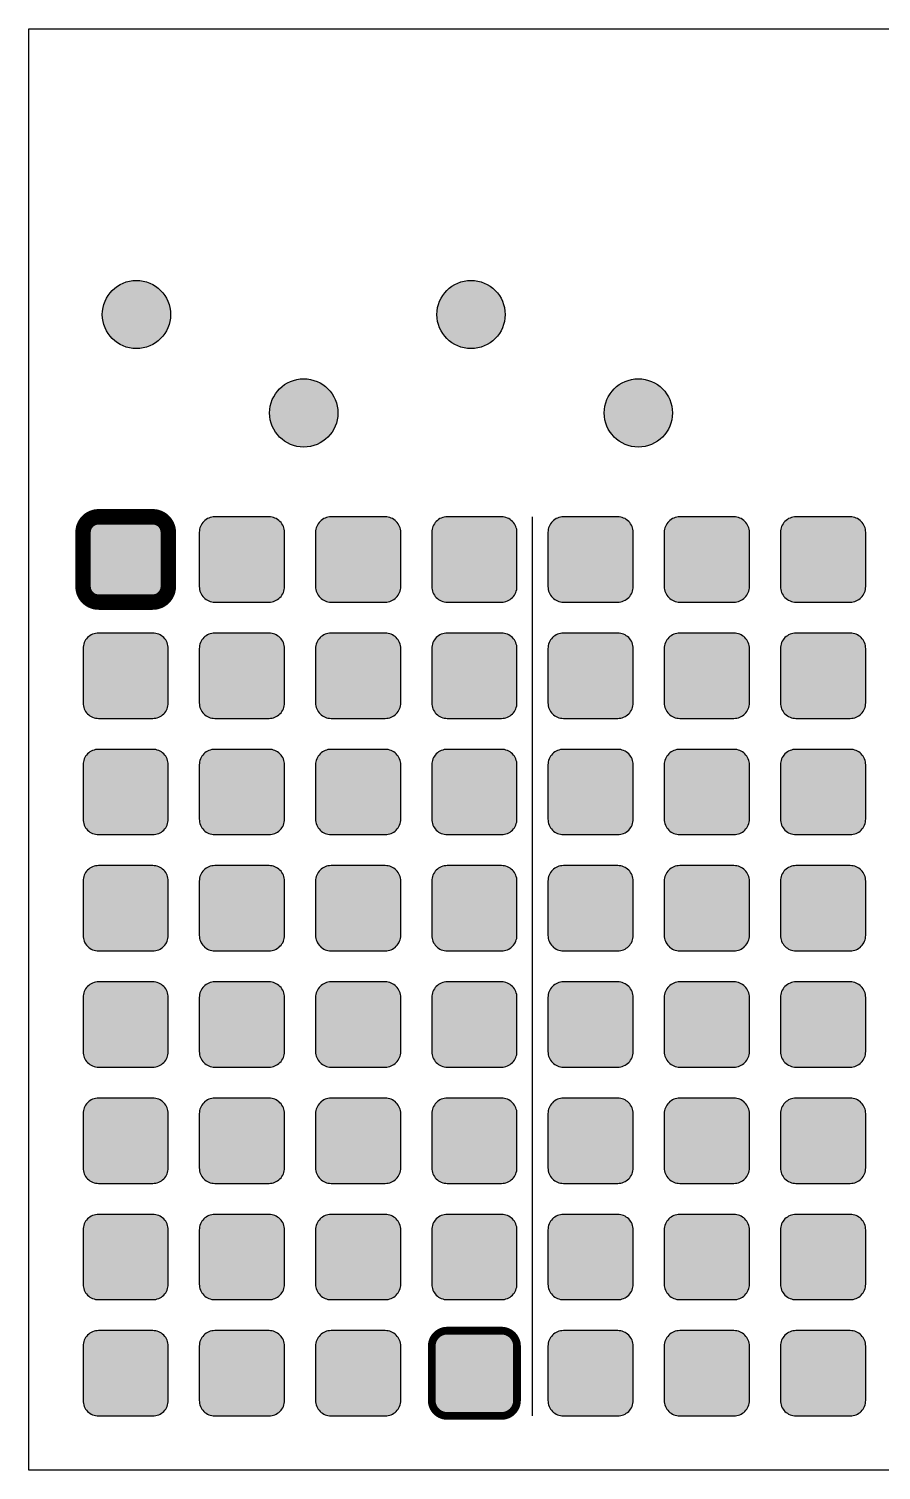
# Model space of a CAD drawing. Header units: millimetres. Extents: x -175 to 2286, y -1714 to 1134.
# Drawn here: x 294.4 to 404.4, y 681.4 to 867.4 of the extents above; entities that cross this region are included whole.
import ezdxf

# ---------------------------------------------------------------- set-up
doc = ezdxf.new("R2010")
doc.units = ezdxf.units.MM
doc.layers.add('maingrid', color=7, linetype='Continuous')
doc.layers.add('panel', color=7, linetype='Continuous')

msp = doc.modelspace()

# ---------------------------------------------------------------- hatches: boundary and pattern name
h = msp.add_hatch(color=5)
h.dxf.hatch_style = 1
h.paths.add_polyline_path([(312.704, 830.521, 1), (303.897, 830.521, 1)])
h = msp.add_hatch(color=3)
h.dxf.hatch_style = 1
h.paths.add_polyline_path([(347.077, 830.521, 1), (355.885, 830.521, 1)])
h = msp.add_hatch(color=1)
h.dxf.hatch_style = 1
h.paths.add_polyline_path([(325.487, 817.821, 1), (334.295, 817.821, 1)])
at = {"true_color": 0xfffffe}
h = msp.add_hatch(color=7, dxfattribs=at)
h.dxf.hatch_style = 1
h.paths.add_polyline_path([(377.475, 817.821, 1), (368.667, 817.821, 1)])
at = {"layer": 'maingrid'}
h = msp.add_hatch(color=252, dxfattribs=at)
h.dxf.hatch_style = 1
h.paths.add_polyline_path([(312.411, 802.419, 0.4142136), (310.411, 804.419), (303.411, 804.419, 0.4142136), (301.411, 802.419), (301.411, 795.419, 0.4142136), (303.411, 793.419), (310.411, 793.419, 0.4142136), (312.411, 795.419)])
h = msp.add_hatch(color=252, dxfattribs=at)
h.dxf.hatch_style = 1
h.paths.add_polyline_path([(327.411, 802.419, 0.4142136), (325.411, 804.419), (318.411, 804.419, 0.4142136), (316.411, 802.419), (316.411, 795.419, 0.4142136), (318.411, 793.419), (325.411, 793.419, 0.4142136), (327.411, 795.419)])
h = msp.add_hatch(color=252, dxfattribs=at)
h.dxf.hatch_style = 1
h.paths.add_polyline_path([(342.411, 802.419, 0.4142136), (340.411, 804.419), (333.411, 804.419, 0.4142136), (331.411, 802.419), (331.411, 795.419, 0.4142136), (333.411, 793.419), (340.411, 793.419, 0.4142136), (342.411, 795.419)])
h = msp.add_hatch(color=252, dxfattribs=at)
h.dxf.hatch_style = 1
h.paths.add_polyline_path([(357.411, 802.419, 0.4142136), (355.411, 804.419), (348.411, 804.419, 0.4142136), (346.411, 802.419), (346.411, 795.419, 0.4142136), (348.411, 793.419), (355.411, 793.419, 0.4142136), (357.411, 795.419)])
h = msp.add_hatch(color=252, dxfattribs=at)
h.dxf.hatch_style = 1
h.paths.add_polyline_path([(372.411, 802.419, 0.4142136), (370.411, 804.419), (363.411, 804.419, 0.4142136), (361.411, 802.419), (361.411, 795.419, 0.4142136), (363.411, 793.419), (370.411, 793.419, 0.4142136), (372.411, 795.419)])
h = msp.add_hatch(color=252, dxfattribs=at)
h.dxf.hatch_style = 1
h.paths.add_polyline_path([(387.411, 802.419, 0.4142136), (385.411, 804.419), (378.411, 804.419, 0.4142136), (376.411, 802.419), (376.411, 795.419, 0.4142136), (378.411, 793.419), (385.411, 793.419, 0.4142136), (387.411, 795.419)])
h = msp.add_hatch(color=252, dxfattribs=at)
h.dxf.hatch_style = 1
h.paths.add_polyline_path([(402.411, 802.419, 0.4142136), (400.411, 804.419), (393.411, 804.419, 0.4142136), (391.411, 802.419), (391.411, 795.419, 0.4142136), (393.411, 793.419), (400.411, 793.419, 0.4142136), (402.411, 795.419)])
h = msp.add_hatch(color=252, dxfattribs=at)
h.dxf.hatch_style = 1
h.paths.add_polyline_path([(312.411, 787.419, 0.4142136), (310.411, 789.419), (303.411, 789.419, 0.4142136), (301.411, 787.419), (301.411, 780.419, 0.4142136), (303.411, 778.419), (310.411, 778.419, 0.4142136), (312.411, 780.419)])
h = msp.add_hatch(color=252, dxfattribs=at)
h.dxf.hatch_style = 1
h.paths.add_polyline_path([(327.411, 787.419, 0.4142136), (325.411, 789.419), (318.411, 789.419, 0.4142136), (316.411, 787.419), (316.411, 780.419, 0.4142136), (318.411, 778.419), (325.411, 778.419, 0.4142136), (327.411, 780.419)])
h = msp.add_hatch(color=252, dxfattribs=at)
h.dxf.hatch_style = 1
h.paths.add_polyline_path([(342.411, 787.419, 0.4142136), (340.411, 789.419), (333.411, 789.419, 0.4142136), (331.411, 787.419), (331.411, 780.419, 0.4142136), (333.411, 778.419), (340.411, 778.419, 0.4142136), (342.411, 780.419)])
h = msp.add_hatch(color=252, dxfattribs=at)
h.dxf.hatch_style = 1
h.paths.add_polyline_path([(357.411, 787.419, 0.4142136), (355.411, 789.419), (348.411, 789.419, 0.4142136), (346.411, 787.419), (346.411, 780.419, 0.4142136), (348.411, 778.419), (355.411, 778.419, 0.4142136), (357.411, 780.419)])
h = msp.add_hatch(color=252, dxfattribs=at)
h.dxf.hatch_style = 1
h.paths.add_polyline_path([(372.411, 787.419, 0.4142136), (370.411, 789.419), (363.411, 789.419, 0.4142136), (361.411, 787.419), (361.411, 780.419, 0.4142136), (363.411, 778.419), (370.411, 778.419, 0.4142136), (372.411, 780.419)])
h = msp.add_hatch(color=252, dxfattribs=at)
h.dxf.hatch_style = 1
h.paths.add_polyline_path([(387.411, 787.419, 0.4142136), (385.411, 789.419), (378.411, 789.419, 0.4142136), (376.411, 787.419), (376.411, 780.419, 0.4142136), (378.411, 778.419), (385.411, 778.419, 0.4142136), (387.411, 780.419)])
h = msp.add_hatch(color=252, dxfattribs=at)
h.dxf.hatch_style = 1
h.paths.add_polyline_path([(402.411, 787.419, 0.4142136), (400.411, 789.419), (393.411, 789.419, 0.4142136), (391.411, 787.419), (391.411, 780.419, 0.4142136), (393.411, 778.419), (400.411, 778.419, 0.4142136), (402.411, 780.419)])
h = msp.add_hatch(color=252, dxfattribs=at)
h.dxf.hatch_style = 1
h.paths.add_polyline_path([(312.411, 772.419, 0.4142136), (310.411, 774.419), (303.411, 774.419, 0.4142136), (301.411, 772.419), (301.411, 765.419, 0.4142136), (303.411, 763.419), (310.411, 763.419, 0.4142136), (312.411, 765.419)])
h = msp.add_hatch(color=252, dxfattribs=at)
h.dxf.hatch_style = 1
h.paths.add_polyline_path([(327.411, 772.419, 0.4142136), (325.411, 774.419), (318.411, 774.419, 0.4142136), (316.411, 772.419), (316.411, 765.419, 0.4142136), (318.411, 763.419), (325.411, 763.419, 0.4142136), (327.411, 765.419)])
h = msp.add_hatch(color=252, dxfattribs=at)
h.dxf.hatch_style = 1
h.paths.add_polyline_path([(342.411, 772.419, 0.4142136), (340.411, 774.419), (333.411, 774.419, 0.4142136), (331.411, 772.419), (331.411, 765.419, 0.4142136), (333.411, 763.419), (340.411, 763.419, 0.4142136), (342.411, 765.419)])
h = msp.add_hatch(color=252, dxfattribs=at)
h.dxf.hatch_style = 1
h.paths.add_polyline_path([(357.411, 772.419, 0.4142136), (355.411, 774.419), (348.411, 774.419, 0.4142136), (346.411, 772.419), (346.411, 765.419, 0.4142136), (348.411, 763.419), (355.411, 763.419, 0.4142136), (357.411, 765.419)])
h = msp.add_hatch(color=252, dxfattribs=at)
h.dxf.hatch_style = 1
h.paths.add_polyline_path([(372.411, 772.419, 0.4142136), (370.411, 774.419), (363.411, 774.419, 0.4142136), (361.411, 772.419), (361.411, 765.419, 0.4142136), (363.411, 763.419), (370.411, 763.419, 0.4142136), (372.411, 765.419)])
h = msp.add_hatch(color=252, dxfattribs=at)
h.dxf.hatch_style = 1
h.paths.add_polyline_path([(387.411, 772.419, 0.4142136), (385.411, 774.419), (378.411, 774.419, 0.4142136), (376.411, 772.419), (376.411, 765.419, 0.4142136), (378.411, 763.419), (385.411, 763.419, 0.4142136), (387.411, 765.419)])
h = msp.add_hatch(color=252, dxfattribs=at)
h.dxf.hatch_style = 1
h.paths.add_polyline_path([(402.411, 772.419, 0.4142136), (400.411, 774.419), (393.411, 774.419, 0.4142136), (391.411, 772.419), (391.411, 765.419, 0.4142136), (393.411, 763.419), (400.411, 763.419, 0.4142136), (402.411, 765.419)])
h = msp.add_hatch(color=252, dxfattribs=at)
h.dxf.hatch_style = 1
h.paths.add_polyline_path([(312.411, 757.419, 0.4142136), (310.411, 759.419), (303.411, 759.419, 0.4142136), (301.411, 757.419), (301.411, 750.419, 0.4142136), (303.411, 748.419), (310.411, 748.419, 0.4142136), (312.411, 750.419)])
h = msp.add_hatch(color=252, dxfattribs=at)
h.dxf.hatch_style = 1
h.paths.add_polyline_path([(327.411, 757.419, 0.4142136), (325.411, 759.419), (318.411, 759.419, 0.4142136), (316.411, 757.419), (316.411, 750.419, 0.4142136), (318.411, 748.419), (325.411, 748.419, 0.4142136), (327.411, 750.419)])
h = msp.add_hatch(color=252, dxfattribs=at)
h.dxf.hatch_style = 1
h.paths.add_polyline_path([(342.411, 757.419, 0.4142136), (340.411, 759.419), (333.411, 759.419, 0.4142136), (331.411, 757.419), (331.411, 750.419, 0.4142136), (333.411, 748.419), (340.411, 748.419, 0.4142136), (342.411, 750.419)])
h = msp.add_hatch(color=252, dxfattribs=at)
h.dxf.hatch_style = 1
h.paths.add_polyline_path([(357.411, 757.419, 0.4142136), (355.411, 759.419), (348.411, 759.419, 0.4142136), (346.411, 757.419), (346.411, 750.419, 0.4142136), (348.411, 748.419), (355.411, 748.419, 0.4142136), (357.411, 750.419)])
h = msp.add_hatch(color=252, dxfattribs=at)
h.dxf.hatch_style = 1
h.paths.add_polyline_path([(372.411, 757.419, 0.4142136), (370.411, 759.419), (363.411, 759.419, 0.4142136), (361.411, 757.419), (361.411, 750.419, 0.4142136), (363.411, 748.419), (370.411, 748.419, 0.4142136), (372.411, 750.419)])
h = msp.add_hatch(color=252, dxfattribs=at)
h.dxf.hatch_style = 1
h.paths.add_polyline_path([(387.411, 757.419, 0.4142136), (385.411, 759.419), (378.411, 759.419, 0.4142136), (376.411, 757.419), (376.411, 750.419, 0.4142136), (378.411, 748.419), (385.411, 748.419, 0.4142136), (387.411, 750.419)])
h = msp.add_hatch(color=252, dxfattribs=at)
h.dxf.hatch_style = 1
h.paths.add_polyline_path([(402.411, 757.419, 0.4142136), (400.411, 759.419), (393.411, 759.419, 0.4142136), (391.411, 757.419), (391.411, 750.419, 0.4142136), (393.411, 748.419), (400.411, 748.419, 0.4142136), (402.411, 750.419)])
h = msp.add_hatch(color=252, dxfattribs=at)
h.dxf.hatch_style = 1
h.paths.add_polyline_path([(312.411, 742.419, 0.4142136), (310.411, 744.419), (303.411, 744.419, 0.4142136), (301.411, 742.419), (301.411, 735.419, 0.4142136), (303.411, 733.419), (310.411, 733.419, 0.4142136), (312.411, 735.419)])
h = msp.add_hatch(color=252, dxfattribs=at)
h.dxf.hatch_style = 1
h.paths.add_polyline_path([(327.411, 742.419, 0.4142136), (325.411, 744.419), (318.411, 744.419, 0.4142136), (316.411, 742.419), (316.411, 735.419, 0.4142136), (318.411, 733.419), (325.411, 733.419, 0.4142136), (327.411, 735.419)])
h = msp.add_hatch(color=252, dxfattribs=at)
h.dxf.hatch_style = 1
h.paths.add_polyline_path([(342.411, 742.419, 0.4142136), (340.411, 744.419), (333.411, 744.419, 0.4142136), (331.411, 742.419), (331.411, 735.419, 0.4142136), (333.411, 733.419), (340.411, 733.419, 0.4142136), (342.411, 735.419)])
h = msp.add_hatch(color=252, dxfattribs=at)
h.dxf.hatch_style = 1
h.paths.add_polyline_path([(357.411, 742.419, 0.4142136), (355.411, 744.419), (348.411, 744.419, 0.4142136), (346.411, 742.419), (346.411, 735.419, 0.4142136), (348.411, 733.419), (355.411, 733.419, 0.4142136), (357.411, 735.419)])
h = msp.add_hatch(color=252, dxfattribs=at)
h.dxf.hatch_style = 1
h.paths.add_polyline_path([(372.411, 742.419, 0.4142136), (370.411, 744.419), (363.411, 744.419, 0.4142136), (361.411, 742.419), (361.411, 735.419, 0.4142136), (363.411, 733.419), (370.411, 733.419, 0.4142136), (372.411, 735.419)])
h = msp.add_hatch(color=252, dxfattribs=at)
h.dxf.hatch_style = 1
h.paths.add_polyline_path([(387.411, 742.419, 0.4142136), (385.411, 744.419), (378.411, 744.419, 0.4142136), (376.411, 742.419), (376.411, 735.419, 0.4142136), (378.411, 733.419), (385.411, 733.419, 0.4142136), (387.411, 735.419)])
h = msp.add_hatch(color=252, dxfattribs=at)
h.dxf.hatch_style = 1
h.paths.add_polyline_path([(402.411, 742.419, 0.4142136), (400.411, 744.419), (393.411, 744.419, 0.4142136), (391.411, 742.419), (391.411, 735.419, 0.4142136), (393.411, 733.419), (400.411, 733.419, 0.4142136), (402.411, 735.419)])
h = msp.add_hatch(color=252, dxfattribs=at)
h.dxf.hatch_style = 1
h.paths.add_polyline_path([(312.411, 727.419, 0.4142136), (310.411, 729.419), (303.411, 729.419, 0.4142136), (301.411, 727.419), (301.411, 720.419, 0.4142136), (303.411, 718.419), (310.411, 718.419, 0.4142136), (312.411, 720.419)])
h = msp.add_hatch(color=252, dxfattribs=at)
h.dxf.hatch_style = 1
h.paths.add_polyline_path([(327.411, 727.419, 0.4142136), (325.411, 729.419), (318.411, 729.419, 0.4142136), (316.411, 727.419), (316.411, 720.419, 0.4142136), (318.411, 718.419), (325.411, 718.419, 0.4142136), (327.411, 720.419)])
h = msp.add_hatch(color=252, dxfattribs=at)
h.dxf.hatch_style = 1
h.paths.add_polyline_path([(342.411, 727.419, 0.4142136), (340.411, 729.419), (333.411, 729.419, 0.4142136), (331.411, 727.419), (331.411, 720.419, 0.4142136), (333.411, 718.419), (340.411, 718.419, 0.4142136), (342.411, 720.419)])
h = msp.add_hatch(color=252, dxfattribs=at)
h.dxf.hatch_style = 1
h.paths.add_polyline_path([(357.411, 727.419, 0.4142136), (355.411, 729.419), (348.411, 729.419, 0.4142136), (346.411, 727.419), (346.411, 720.419, 0.4142136), (348.411, 718.419), (355.411, 718.419, 0.4142136), (357.411, 720.419)])
h = msp.add_hatch(color=252, dxfattribs=at)
h.dxf.hatch_style = 1
h.paths.add_polyline_path([(372.411, 727.419, 0.4142136), (370.411, 729.419), (363.411, 729.419, 0.4142136), (361.411, 727.419), (361.411, 720.419, 0.4142136), (363.411, 718.419), (370.411, 718.419, 0.4142136), (372.411, 720.419)])
h = msp.add_hatch(color=252, dxfattribs=at)
h.dxf.hatch_style = 1
h.paths.add_polyline_path([(387.411, 727.419, 0.4142136), (385.411, 729.419), (378.411, 729.419, 0.4142136), (376.411, 727.419), (376.411, 720.419, 0.4142136), (378.411, 718.419), (385.411, 718.419, 0.4142136), (387.411, 720.419)])
h = msp.add_hatch(color=252, dxfattribs=at)
h.dxf.hatch_style = 1
h.paths.add_polyline_path([(402.411, 727.419, 0.4142136), (400.411, 729.419), (393.411, 729.419, 0.4142136), (391.411, 727.419), (391.411, 720.419, 0.4142136), (393.411, 718.419), (400.411, 718.419, 0.4142136), (402.411, 720.419)])
h = msp.add_hatch(color=252, dxfattribs=at)
h.dxf.hatch_style = 1
h.paths.add_polyline_path([(312.411, 712.419, 0.4142136), (310.411, 714.419), (303.411, 714.419, 0.4142136), (301.411, 712.419), (301.411, 705.419, 0.4142136), (303.411, 703.419), (310.411, 703.419, 0.4142136), (312.411, 705.419)])
h = msp.add_hatch(color=252, dxfattribs=at)
h.dxf.hatch_style = 1
h.paths.add_polyline_path([(327.411, 712.419, 0.4142136), (325.411, 714.419), (318.411, 714.419, 0.4142136), (316.411, 712.419), (316.411, 705.419, 0.4142136), (318.411, 703.419), (325.411, 703.419, 0.4142136), (327.411, 705.419)])
h = msp.add_hatch(color=252, dxfattribs=at)
h.dxf.hatch_style = 1
h.paths.add_polyline_path([(342.411, 712.419, 0.4142136), (340.411, 714.419), (333.411, 714.419, 0.4142136), (331.411, 712.419), (331.411, 705.419, 0.4142136), (333.411, 703.419), (340.411, 703.419, 0.4142136), (342.411, 705.419)])
h = msp.add_hatch(color=252, dxfattribs=at)
h.dxf.hatch_style = 1
h.paths.add_polyline_path([(357.411, 712.419, 0.4142136), (355.411, 714.419), (348.411, 714.419, 0.4142136), (346.411, 712.419), (346.411, 705.419, 0.4142136), (348.411, 703.419), (355.411, 703.419, 0.4142136), (357.411, 705.419)])
h = msp.add_hatch(color=252, dxfattribs=at)
h.dxf.hatch_style = 1
h.paths.add_polyline_path([(372.411, 712.419, 0.4142136), (370.411, 714.419), (363.411, 714.419, 0.4142136), (361.411, 712.419), (361.411, 705.419, 0.4142136), (363.411, 703.419), (370.411, 703.419, 0.4142136), (372.411, 705.419)])
h = msp.add_hatch(color=252, dxfattribs=at)
h.dxf.hatch_style = 1
h.paths.add_polyline_path([(387.411, 712.419, 0.4142136), (385.411, 714.419), (378.411, 714.419, 0.4142136), (376.411, 712.419), (376.411, 705.419, 0.4142136), (378.411, 703.419), (385.411, 703.419, 0.4142136), (387.411, 705.419)])
h = msp.add_hatch(color=252, dxfattribs=at)
h.dxf.hatch_style = 1
h.paths.add_polyline_path([(402.411, 712.419, 0.4142136), (400.411, 714.419), (393.411, 714.419, 0.4142136), (391.411, 712.419), (391.411, 705.419, 0.4142136), (393.411, 703.419), (400.411, 703.419, 0.4142136), (402.411, 705.419)])
h = msp.add_hatch(color=252, dxfattribs=at)
h.dxf.hatch_style = 1
h.paths.add_polyline_path([(312.411, 697.419, 0.4142136), (310.411, 699.419), (303.411, 699.419, 0.4142136), (301.411, 697.419), (301.411, 690.419, 0.4142136), (303.411, 688.419), (310.411, 688.419, 0.4142136), (312.411, 690.419)])
h = msp.add_hatch(color=252, dxfattribs=at)
h.dxf.hatch_style = 1
h.paths.add_polyline_path([(327.411, 697.419, 0.4142136), (325.411, 699.419), (318.411, 699.419, 0.4142136), (316.411, 697.419), (316.411, 690.419, 0.4142136), (318.411, 688.419), (325.411, 688.419, 0.4142136), (327.411, 690.419)])
h = msp.add_hatch(color=252, dxfattribs=at)
h.dxf.hatch_style = 1
h.paths.add_polyline_path([(342.411, 697.419, 0.4142136), (340.411, 699.419), (333.411, 699.419, 0.4142136), (331.411, 697.419), (331.411, 690.419, 0.4142136), (333.411, 688.419), (340.411, 688.419, 0.4142136), (342.411, 690.419)])
h = msp.add_hatch(color=252, dxfattribs=at)
h.dxf.hatch_style = 1
h.paths.add_polyline_path([(357.411, 697.419, 0.4142136), (355.411, 699.419), (348.411, 699.419, 0.4142136), (346.411, 697.419), (346.411, 690.419, 0.4142136), (348.411, 688.419), (355.411, 688.419, 0.4142136), (357.411, 690.419)])
h = msp.add_hatch(color=252, dxfattribs=at)
h.dxf.hatch_style = 1
h.paths.add_polyline_path([(372.411, 697.419, 0.4142136), (370.411, 699.419), (363.411, 699.419, 0.4142136), (361.411, 697.419), (361.411, 690.419, 0.4142136), (363.411, 688.419), (370.411, 688.419, 0.4142136), (372.411, 690.419)])
h = msp.add_hatch(color=252, dxfattribs=at)
h.dxf.hatch_style = 1
h.paths.add_polyline_path([(387.411, 697.419, 0.4142136), (385.411, 699.419), (378.411, 699.419, 0.4142136), (376.411, 697.419), (376.411, 690.419, 0.4142136), (378.411, 688.419), (385.411, 688.419, 0.4142136), (387.411, 690.419)])
h = msp.add_hatch(color=252, dxfattribs=at)
h.dxf.hatch_style = 1
h.paths.add_polyline_path([(402.411, 697.419, 0.4142136), (400.411, 699.419), (393.411, 699.419, 0.4142136), (391.411, 697.419), (391.411, 690.419, 0.4142136), (393.411, 688.419), (400.411, 688.419, 0.4142136), (402.411, 690.419)])

# ---------------------------------------------------------------- linework, layer by layer
msp.add_line((359.411, 688.419), (359.411, 804.419))
msp.add_lwpolyline([(294.411, 867.379), (604.411, 867.379), (604.411, 681.419), (294.411, 681.419)], close=True)
for centre in [(308.301, 830.521), (351.481, 830.521), (329.891, 817.821), (373.071, 817.821)]:
    msp.add_circle(centre, 4.404)
at = {"layer": 'panel', "color": 1}
for points, const_width in [([(303.411, 793.419), (310.411, 793.419, 0.4142136), (312.411, 795.419), (312.411, 802.419, 0.4142136), (310.411, 804.419), (303.411, 804.419, 0.4142136), (301.411, 802.419), (301.411, 795.419, 0.4142136)], 2), ([(348.411, 688.419), (355.411, 688.419, 0.4142136), (357.411, 690.419), (357.411, 697.419, 0.4142136), (355.411, 699.419), (348.411, 699.419, 0.4142136), (346.411, 697.419), (346.411, 690.419, 0.4142136)], 1)]:
    msp.add_lwpolyline(points, format="xyb", close=True, dxfattribs=dict(at, const_width=const_width))
at = {"layer": 'panel'}
for points in [[(318.411, 793.419), (325.411, 793.419, 0.4142136), (327.411, 795.419), (327.411, 802.419, 0.4142136), (325.411, 804.419), (318.411, 804.419, 0.4142136), (316.411, 802.419), (316.411, 795.419, 0.4142136)], [(333.411, 793.419), (340.411, 793.419, 0.4142136), (342.411, 795.419), (342.411, 802.419, 0.4142136), (340.411, 804.419), (333.411, 804.419, 0.4142136), (331.411, 802.419), (331.411, 795.419, 0.4142136)], [(348.411, 793.419), (355.411, 793.419, 0.4142136), (357.411, 795.419), (357.411, 802.419, 0.4142136), (355.411, 804.419), (348.411, 804.419, 0.4142136), (346.411, 802.419), (346.411, 795.419, 0.4142136)], [(363.411, 793.419), (370.411, 793.419, 0.4142136), (372.411, 795.419), (372.411, 802.419, 0.4142136), (370.411, 804.419), (363.411, 804.419, 0.4142136), (361.411, 802.419), (361.411, 795.419, 0.4142136)], [(378.411, 793.419), (385.411, 793.419, 0.4142136), (387.411, 795.419), (387.411, 802.419, 0.4142136), (385.411, 804.419), (378.411, 804.419, 0.4142136), (376.411, 802.419), (376.411, 795.419, 0.4142136)], [(393.411, 793.419), (400.411, 793.419, 0.4142136), (402.411, 795.419), (402.411, 802.419, 0.4142136), (400.411, 804.419), (393.411, 804.419, 0.4142136), (391.411, 802.419), (391.411, 795.419, 0.4142136)], [(303.411, 778.419), (310.411, 778.419, 0.4142136), (312.411, 780.419), (312.411, 787.419, 0.4142136), (310.411, 789.419), (303.411, 789.419, 0.4142136), (301.411, 787.419), (301.411, 780.419, 0.4142136)], [(318.411, 778.419), (325.411, 778.419, 0.4142136), (327.411, 780.419), (327.411, 787.419, 0.4142136), (325.411, 789.419), (318.411, 789.419, 0.4142136), (316.411, 787.419), (316.411, 780.419, 0.4142136)], [(333.411, 778.419), (340.411, 778.419, 0.4142136), (342.411, 780.419), (342.411, 787.419, 0.4142136), (340.411, 789.419), (333.411, 789.419, 0.4142136), (331.411, 787.419), (331.411, 780.419, 0.4142136)], [(348.411, 778.419), (355.411, 778.419, 0.4142136), (357.411, 780.419), (357.411, 787.419, 0.4142136), (355.411, 789.419), (348.411, 789.419, 0.4142136), (346.411, 787.419), (346.411, 780.419, 0.4142136)], [(363.411, 778.419), (370.411, 778.419, 0.4142136), (372.411, 780.419), (372.411, 787.419, 0.4142136), (370.411, 789.419), (363.411, 789.419, 0.4142136), (361.411, 787.419), (361.411, 780.419, 0.4142136)], [(378.411, 778.419), (385.411, 778.419, 0.4142136), (387.411, 780.419), (387.411, 787.419, 0.4142136), (385.411, 789.419), (378.411, 789.419, 0.4142136), (376.411, 787.419), (376.411, 780.419, 0.4142136)], [(393.411, 778.419), (400.411, 778.419, 0.4142136), (402.411, 780.419), (402.411, 787.419, 0.4142136), (400.411, 789.419), (393.411, 789.419, 0.4142136), (391.411, 787.419), (391.411, 780.419, 0.4142136)], [(303.411, 763.419), (310.411, 763.419, 0.4142136), (312.411, 765.419), (312.411, 772.419, 0.4142136), (310.411, 774.419), (303.411, 774.419, 0.4142136), (301.411, 772.419), (301.411, 765.419, 0.4142136)], [(318.411, 763.419), (325.411, 763.419, 0.4142136), (327.411, 765.419), (327.411, 772.419, 0.4142136), (325.411, 774.419), (318.411, 774.419, 0.4142136), (316.411, 772.419), (316.411, 765.419, 0.4142136)], [(333.411, 763.419), (340.411, 763.419, 0.4142136), (342.411, 765.419), (342.411, 772.419, 0.4142136), (340.411, 774.419), (333.411, 774.419, 0.4142136), (331.411, 772.419), (331.411, 765.419, 0.4142136)], [(348.411, 763.419), (355.411, 763.419, 0.4142136), (357.411, 765.419), (357.411, 772.419, 0.4142136), (355.411, 774.419), (348.411, 774.419, 0.4142136), (346.411, 772.419), (346.411, 765.419, 0.4142136)], [(363.411, 763.419), (370.411, 763.419, 0.4142136), (372.411, 765.419), (372.411, 772.419, 0.4142136), (370.411, 774.419), (363.411, 774.419, 0.4142136), (361.411, 772.419), (361.411, 765.419, 0.4142136)], [(378.411, 763.419), (385.411, 763.419, 0.4142136), (387.411, 765.419), (387.411, 772.419, 0.4142136), (385.411, 774.419), (378.411, 774.419, 0.4142136), (376.411, 772.419), (376.411, 765.419, 0.4142136)], [(393.411, 763.419), (400.411, 763.419, 0.4142136), (402.411, 765.419), (402.411, 772.419, 0.4142136), (400.411, 774.419), (393.411, 774.419, 0.4142136), (391.411, 772.419), (391.411, 765.419, 0.4142136)], [(303.411, 748.419), (310.411, 748.419, 0.4142136), (312.411, 750.419), (312.411, 757.419, 0.4142136), (310.411, 759.419), (303.411, 759.419, 0.4142136), (301.411, 757.419), (301.411, 750.419, 0.4142136)], [(318.411, 748.419), (325.411, 748.419, 0.4142136), (327.411, 750.419), (327.411, 757.419, 0.4142136), (325.411, 759.419), (318.411, 759.419, 0.4142136), (316.411, 757.419), (316.411, 750.419, 0.4142136)], [(333.411, 748.419), (340.411, 748.419, 0.4142136), (342.411, 750.419), (342.411, 757.419, 0.4142136), (340.411, 759.419), (333.411, 759.419, 0.4142136), (331.411, 757.419), (331.411, 750.419, 0.4142136)], [(348.411, 748.419), (355.411, 748.419, 0.4142136), (357.411, 750.419), (357.411, 757.419, 0.4142136), (355.411, 759.419), (348.411, 759.419, 0.4142136), (346.411, 757.419), (346.411, 750.419, 0.4142136)], [(363.411, 748.419), (370.411, 748.419, 0.4142136), (372.411, 750.419), (372.411, 757.419, 0.4142136), (370.411, 759.419), (363.411, 759.419, 0.4142136), (361.411, 757.419), (361.411, 750.419, 0.4142136)], [(378.411, 748.419), (385.411, 748.419, 0.4142136), (387.411, 750.419), (387.411, 757.419, 0.4142136), (385.411, 759.419), (378.411, 759.419, 0.4142136), (376.411, 757.419), (376.411, 750.419, 0.4142136)], [(393.411, 748.419), (400.411, 748.419, 0.4142136), (402.411, 750.419), (402.411, 757.419, 0.4142136), (400.411, 759.419), (393.411, 759.419, 0.4142136), (391.411, 757.419), (391.411, 750.419, 0.4142136)], [(303.411, 733.419), (310.411, 733.419, 0.4142136), (312.411, 735.419), (312.411, 742.419, 0.4142136), (310.411, 744.419), (303.411, 744.419, 0.4142136), (301.411, 742.419), (301.411, 735.419, 0.4142136)], [(318.411, 733.419), (325.411, 733.419, 0.4142136), (327.411, 735.419), (327.411, 742.419, 0.4142136), (325.411, 744.419), (318.411, 744.419, 0.4142136), (316.411, 742.419), (316.411, 735.419, 0.4142136)], [(333.411, 733.419), (340.411, 733.419, 0.4142136), (342.411, 735.419), (342.411, 742.419, 0.4142136), (340.411, 744.419), (333.411, 744.419, 0.4142136), (331.411, 742.419), (331.411, 735.419, 0.4142136)], [(348.411, 733.419), (355.411, 733.419, 0.4142136), (357.411, 735.419), (357.411, 742.419, 0.4142136), (355.411, 744.419), (348.411, 744.419, 0.4142136), (346.411, 742.419), (346.411, 735.419, 0.4142136)], [(363.411, 733.419), (370.411, 733.419, 0.4142136), (372.411, 735.419), (372.411, 742.419, 0.4142136), (370.411, 744.419), (363.411, 744.419, 0.4142136), (361.411, 742.419), (361.411, 735.419, 0.4142136)], [(378.411, 733.419), (385.411, 733.419, 0.4142136), (387.411, 735.419), (387.411, 742.419, 0.4142136), (385.411, 744.419), (378.411, 744.419, 0.4142136), (376.411, 742.419), (376.411, 735.419, 0.4142136)], [(393.411, 733.419), (400.411, 733.419, 0.4142136), (402.411, 735.419), (402.411, 742.419, 0.4142136), (400.411, 744.419), (393.411, 744.419, 0.4142136), (391.411, 742.419), (391.411, 735.419, 0.4142136)], [(303.411, 718.419), (310.411, 718.419, 0.4142136), (312.411, 720.419), (312.411, 727.419, 0.4142136), (310.411, 729.419), (303.411, 729.419, 0.4142136), (301.411, 727.419), (301.411, 720.419, 0.4142136)], [(318.411, 718.419), (325.411, 718.419, 0.4142136), (327.411, 720.419), (327.411, 727.419, 0.4142136), (325.411, 729.419), (318.411, 729.419, 0.4142136), (316.411, 727.419), (316.411, 720.419, 0.4142136)], [(333.411, 718.419), (340.411, 718.419, 0.4142136), (342.411, 720.419), (342.411, 727.419, 0.4142136), (340.411, 729.419), (333.411, 729.419, 0.4142136), (331.411, 727.419), (331.411, 720.419, 0.4142136)], [(348.411, 718.419), (355.411, 718.419, 0.4142136), (357.411, 720.419), (357.411, 727.419, 0.4142136), (355.411, 729.419), (348.411, 729.419, 0.4142136), (346.411, 727.419), (346.411, 720.419, 0.4142136)], [(363.411, 718.419), (370.411, 718.419, 0.4142136), (372.411, 720.419), (372.411, 727.419, 0.4142136), (370.411, 729.419), (363.411, 729.419, 0.4142136), (361.411, 727.419), (361.411, 720.419, 0.4142136)], [(378.411, 718.419), (385.411, 718.419, 0.4142136), (387.411, 720.419), (387.411, 727.419, 0.4142136), (385.411, 729.419), (378.411, 729.419, 0.4142136), (376.411, 727.419), (376.411, 720.419, 0.4142136)], [(393.411, 718.419), (400.411, 718.419, 0.4142136), (402.411, 720.419), (402.411, 727.419, 0.4142136), (400.411, 729.419), (393.411, 729.419, 0.4142136), (391.411, 727.419), (391.411, 720.419, 0.4142136)], [(303.411, 703.419), (310.411, 703.419, 0.4142136), (312.411, 705.419), (312.411, 712.419, 0.4142136), (310.411, 714.419), (303.411, 714.419, 0.4142136), (301.411, 712.419), (301.411, 705.419, 0.4142136)], [(318.411, 703.419), (325.411, 703.419, 0.4142136), (327.411, 705.419), (327.411, 712.419, 0.4142136), (325.411, 714.419), (318.411, 714.419, 0.4142136), (316.411, 712.419), (316.411, 705.419, 0.4142136)], [(333.411, 703.419), (340.411, 703.419, 0.4142136), (342.411, 705.419), (342.411, 712.419, 0.4142136), (340.411, 714.419), (333.411, 714.419, 0.4142136), (331.411, 712.419), (331.411, 705.419, 0.4142136)], [(348.411, 703.419), (355.411, 703.419, 0.4142136), (357.411, 705.419), (357.411, 712.419, 0.4142136), (355.411, 714.419), (348.411, 714.419, 0.4142136), (346.411, 712.419), (346.411, 705.419, 0.4142136)], [(363.411, 703.419), (370.411, 703.419, 0.4142136), (372.411, 705.419), (372.411, 712.419, 0.4142136), (370.411, 714.419), (363.411, 714.419, 0.4142136), (361.411, 712.419), (361.411, 705.419, 0.4142136)], [(378.411, 703.419), (385.411, 703.419, 0.4142136), (387.411, 705.419), (387.411, 712.419, 0.4142136), (385.411, 714.419), (378.411, 714.419, 0.4142136), (376.411, 712.419), (376.411, 705.419, 0.4142136)], [(393.411, 703.419), (400.411, 703.419, 0.4142136), (402.411, 705.419), (402.411, 712.419, 0.4142136), (400.411, 714.419), (393.411, 714.419, 0.4142136), (391.411, 712.419), (391.411, 705.419, 0.4142136)], [(303.411, 688.419), (310.411, 688.419, 0.4142136), (312.411, 690.419), (312.411, 697.419, 0.4142136), (310.411, 699.419), (303.411, 699.419, 0.4142136), (301.411, 697.419), (301.411, 690.419, 0.4142136)], [(318.411, 688.419), (325.411, 688.419, 0.4142136), (327.411, 690.419), (327.411, 697.419, 0.4142136), (325.411, 699.419), (318.411, 699.419, 0.4142136), (316.411, 697.419), (316.411, 690.419, 0.4142136)], [(333.411, 688.419), (340.411, 688.419, 0.4142136), (342.411, 690.419), (342.411, 697.419, 0.4142136), (340.411, 699.419), (333.411, 699.419, 0.4142136), (331.411, 697.419), (331.411, 690.419, 0.4142136)], [(363.411, 688.419), (370.411, 688.419, 0.4142136), (372.411, 690.419), (372.411, 697.419, 0.4142136), (370.411, 699.419), (363.411, 699.419, 0.4142136), (361.411, 697.419), (361.411, 690.419, 0.4142136)], [(378.411, 688.419), (385.411, 688.419, 0.4142136), (387.411, 690.419), (387.411, 697.419, 0.4142136), (385.411, 699.419), (378.411, 699.419, 0.4142136), (376.411, 697.419), (376.411, 690.419, 0.4142136)], [(393.411, 688.419), (400.411, 688.419, 0.4142136), (402.411, 690.419), (402.411, 697.419, 0.4142136), (400.411, 699.419), (393.411, 699.419, 0.4142136), (391.411, 697.419), (391.411, 690.419, 0.4142136)]]:
    msp.add_lwpolyline(points, format="xyb", close=True, dxfattribs=at)

doc.saveas('drawing.dxf')
